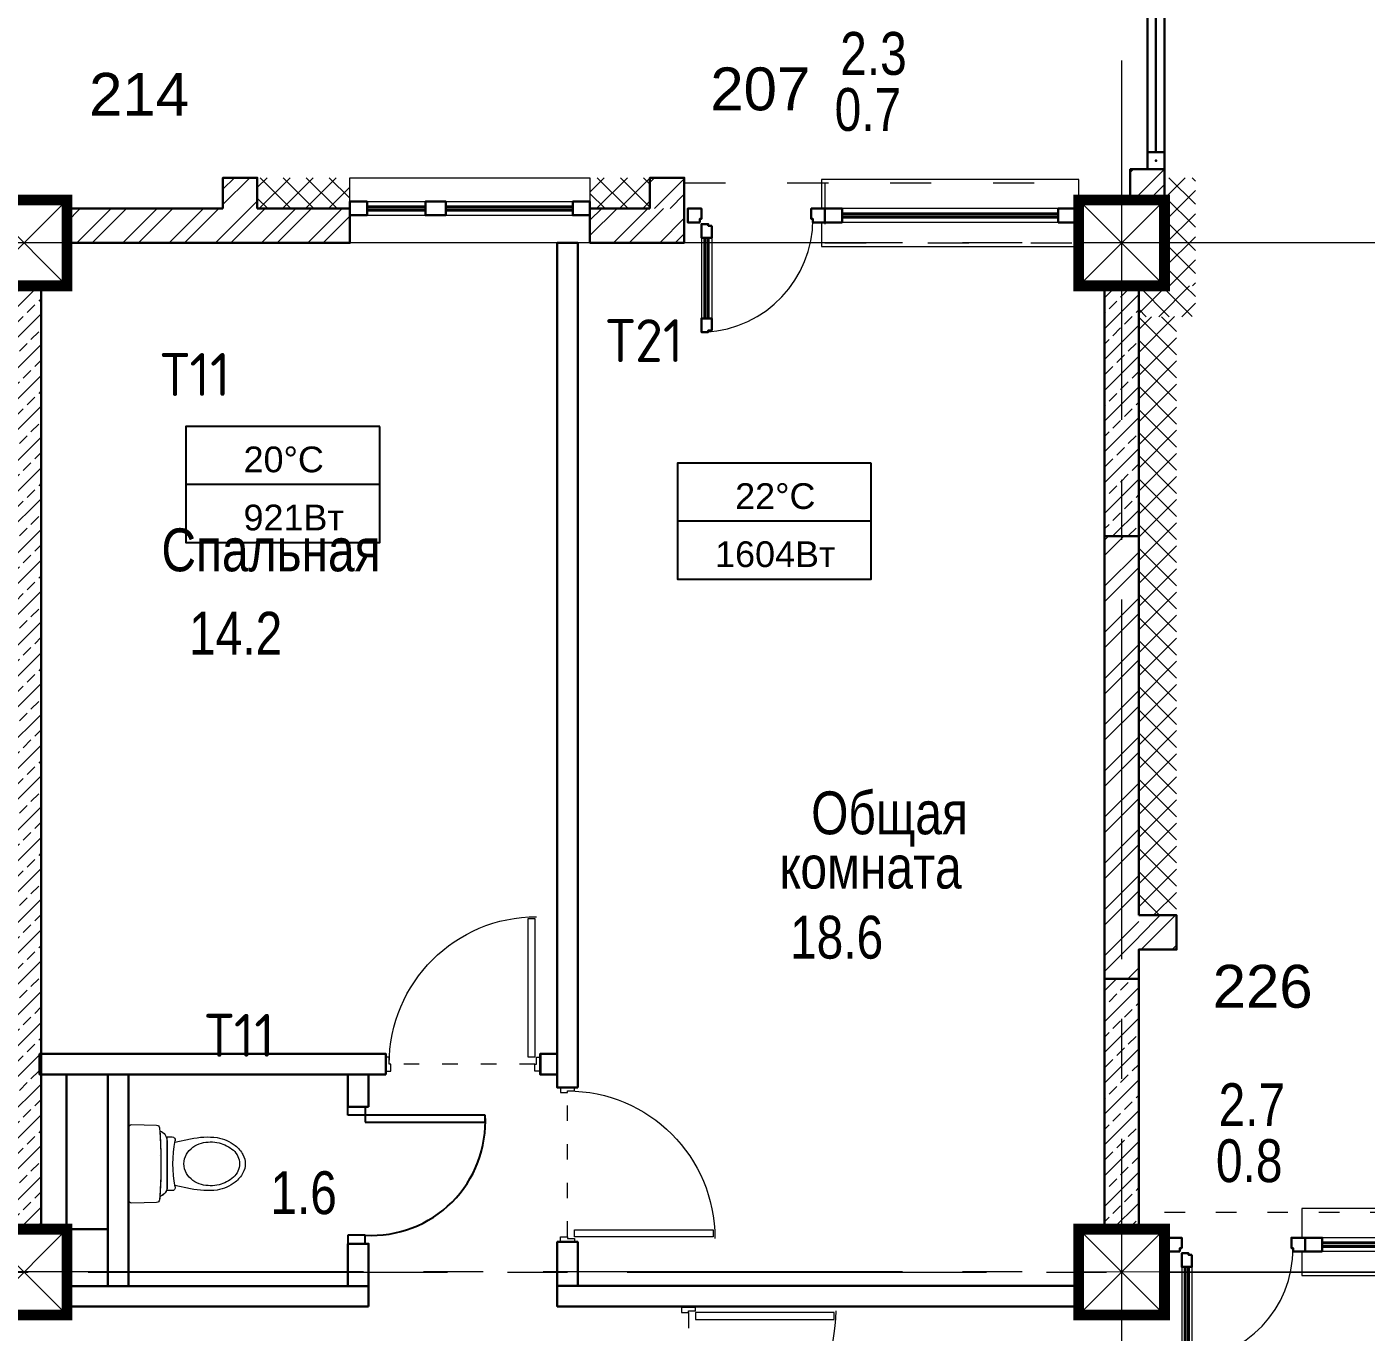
# Model space of a CAD drawing. Header units: millimetres. Extents: x -7566 to 51834, y -19356 to 38606.
# Drawn here: x 32018 to 39828, y 11647 to 19259 of the extents above; entities that cross this region are included whole.
import ezdxf

# ---------------------------------------------------------------- set-up
doc = ezdxf.new("R2010")
doc.units = ezdxf.units.MM
for name, pattern in [('ACAD_ISO03W100', [30, 12, -18]), ('CENTER2', [28.575, 19.05, -3.175, 3.175, -3.175]), ('STROT', [1.7, 0.5, -1.2])]:
    doc.linetypes.add(name, pattern=pattern)
for name, color, linetype, lineweight in [('++++обратка', 5, 'Continuous', 30), ('++ОВ Надписи', 7, 'Continuous', 20), ('SANTECHNIC', 144, 'Continuous', 9), ('STENA', 22, 'Continuous', 50), ('Вытяжка', 5, 'Continuous', 35), ('Колонна', 15, 'Continuous', 30), ('Колонны', 7, 'Continuous', 30), ('окна', 150, 'Continuous', 20), ('оси', 6, 'STROT', 9), ('стена', 7, 'Continuous', 53), ('СТЕНЫ', 250, 'Continuous', 35), ('текст', 224, 'Continuous', 25), ('штрих', 252, 'Continuous', 9)]:
    doc.layers.add(name, color=color, linetype=linetype, lineweight=lineweight)
for name, color, linetype in [('DOORS', 27, 'Continuous'), ('okna_dveri', 191, 'Continuous'), ('ОТОПЛЕНИЕ ТЕСТ', 7, 'Continuous')]:
    doc.layers.add(name, color=color, linetype=linetype)
doc.layers.get('++++обратка').off()
doc.styles.add('arial', font='arial.ttf')
doc.styles.add('GOST Common_I', font='', dxfattribs={"height": 200})
doc.styles.get("Standard").update_dxf_attribs({"font": 'arial.ttf'})
doc.styles.get('GOST Common_I').set_extended_font_data('GOST Common')
pattern_1 = [(225, (-1419257.2, 495005.17), (89.802561, -89.802561), []), (225, (-1419347.01, 495005.17), (89.802561, -89.802561), [63.5, -31.75])]
pattern_2 = [(45, (-2079302.39, 508865.32), (-134.703842, 134.703842), []), (45, (-2079212.59, 508865.32), (-134.703842, 134.703842), [])]

# ---------------------------------------------------------------- blocks, each defined once
blk = doc.blocks.new('OK-002')
at = {"layer": 'окна', "color": 252, "lineweight": 9}
for p, q in [((840, -140), (100, -140)), ((1300, -140), (960, -140)), ((840, -220), (100, -220)), ((1300, -220), (960, -220))]:
    blk.add_line(p, q, dxfattribs=at)
at = {"layer": 'окна', "lineweight": 40}
for p, q in [((840, -170), (100, -170)), ((840, -190), (100, -190)), ((1300, -170), (960, -170)), ((1300, -190), (960, -190))]:
    blk.add_line(p, q, dxfattribs=at)
at = {"layer": 'окна', "color": 252, "lineweight": 30}
for points in [[(0, -220), (100, -220), (100, -140), (0, -140)], [(840, -220), (960, -220), (960, -140), (840, -140)], [(1300, -220), (1400, -220), (1400, -140), (1300, -140)]]:
    blk.add_lwpolyline(points, close=True, dxfattribs=at)
at = {"layer": 'СТЕНЫ', "lineweight": 9, "ltscale": 20}
blk.add_lwpolyline([(0, -0.8), (0, -380), (1400, -380), (1400, -0.8)], close=True, dxfattribs=at)
blk = doc.blocks.new('к')
at = {"lineweight": 0}
for p, q in [((6373750, -182890), (6374150, -183290)), ((6373750, -183290), (6374150, -182890))]:
    blk.add_line(p, q, dxfattribs=at)
at = {"color": 1, "lineweight": 30, "ltscale": 20}
blk.add_lwpolyline([(6373750, -182890), (6374150, -182890), (6374150, -183290), (6373750, -183290)], close=True, dxfattribs=at)
at = {"layer": 'Колонна', "color": 7, "ltscale": 100, "const_width": 50}
blk.add_lwpolyline([(6373750, -182890), (6374150, -182890), (6374150, -183290), (6373750, -183290)], close=True, dxfattribs=at)
blk = doc.blocks.new('б6')
at = {"color": 7, "lineweight": 5, "ltscale": 2}
blk.add_lwpolyline([(745423.2, -82572.9), (744623.2, -82572.8), (744623.2, -82942.9)], dxfattribs=at)
at = {"layer": 'DOORS', "color": 5, "lineweight": 9, "ltscale": 2}
blk.add_arc((744711.2, -82802), 662, 273.15781, 359.93851, dxfattribs=at)
at = {"layer": 'окна', "color": 252, "lineweight": 9}
for p, q in [((745953.2, -82742.9), (745543.2, -82742.9)), ((745953.2, -82822.9), (745543.2, -82822.9)), ((744723.2, -82912.9), (744723.2, -83382.9)), ((744783.2, -82912.9), (744783.2, -83382.9))]:
    blk.add_line(p, q, dxfattribs=at)
at = {"layer": 'окна', "lineweight": 40}
for p, q in [((745953.2, -82772.9), (745543.2, -82772.9)), ((745953.2, -82792.9), (745543.2, -82792.9)), ((744743.2, -83382.9), (744743.2, -82912.9)), ((744763.2, -83382.9), (744763.2, -82912.9))]:
    blk.add_line(p, q, dxfattribs=at)
at = {"layer": 'окна', "color": 252, "lineweight": 30}
for points in [[(744713.2, -82822.9), (744643.2, -82822.9), (744643.2, -82742.9), (744723.2, -82742.9), (744723.2, -82802.9), (744713.2, -82802.9), (744713.2, -82822.9)], [(745373.2, -82822.9), (745443.2, -82822.9), (745443.2, -82742.9), (745363.2, -82742.9), (745363.2, -82802.9), (745373.2, -82802.9), (745373.2, -82822.9)], [(745543.2, -82822.9), (745443.2, -82822.9), (745443.2, -82742.9), (745543.2, -82742.9)], [(745953.2, -82822.9), (746053.2, -82822.9), (746053.2, -82742.9), (745953.2, -82742.9)], [(744783.2, -82842.9), (744783.2, -82912.9), (744723.2, -82912.9), (744723.2, -82832.9), (744763.2, -82832.9), (744763.2, -82842.9), (744783.2, -82842.9)], [(744783.2, -83452.9), (744783.2, -83382.9), (744723.2, -83382.9), (744723.2, -83462.9), (744763.2, -83462.9), (744763.2, -83452.9), (744783.2, -83452.9)]]:
    blk.add_lwpolyline(points, close=True, dxfattribs=at)
at = {"layer": 'СТЕНЫ', "linetype": 'ACAD_ISO03W100', "lineweight": 5, "ltscale": 10}
for p, q in [((744623.2, -82592.9), (746073.2, -82592.9)), ((745443.2, -82942.9), (746073.2, -82942.9))]:
    blk.add_line(p, q, dxfattribs=at)
at = {"layer": 'СТЕНЫ', "color": 251, "lineweight": 9, "ltscale": 20}
blk.add_lwpolyline([(745423.2, -82822.9), (745423.2, -82962.9), (746073.2, -82962.9), (746073.2, -82572.9), (745423.2, -82572.9), (745423.2, -82742.9)], dxfattribs=at)
blk = doc.blocks.new('Окв-0')
at = {"layer": 'DOORS', "color": 5, "lineweight": 9, "ltscale": 2}
blk.add_arc((1332064.4, -525220.4), 662, 273.15781, 359.93851, dxfattribs=at)
at = {"layer": 'окна', "color": 252, "lineweight": 9}
for p, q in [((1334156.3, -525161.2), (1332896.3, -525161.2)), ((1334156.3, -525241.2), (1332896.3, -525241.2)), ((1332076.3, -525331.2), (1332076.3, -525801.2)), ((1332136.3, -525331.2), (1332136.3, -525801.2))]:
    blk.add_line(p, q, dxfattribs=at)
at = {"layer": 'окна', "lineweight": 40}
for p, q in [((1334156.3, -525191.2), (1332896.3, -525191.2)), ((1334156.3, -525211.2), (1332896.3, -525211.2)), ((1332096.3, -525801.2), (1332096.3, -525331.2)), ((1332116.3, -525801.2), (1332116.3, -525331.2))]:
    blk.add_line(p, q, dxfattribs=at)
at = {"layer": 'окна', "color": 252, "lineweight": 30}
for points in [[(1332066.3, -525241.2), (1331996.3, -525241.2), (1331996.3, -525161.2), (1332076.3, -525161.2), (1332076.3, -525221.2), (1332066.3, -525221.2), (1332066.3, -525241.2)], [(1332726.3, -525241.2), (1332796.3, -525241.2), (1332796.3, -525161.2), (1332716.3, -525161.2), (1332716.3, -525221.2), (1332726.3, -525221.2), (1332726.3, -525241.2)], [(1332796.3, -525241.2), (1332896.3, -525241.2), (1332896.3, -525161.2), (1332796.3, -525161.2)], [(1334156.3, -525241.2), (1334256.3, -525241.2), (1334256.3, -525161.2), (1334156.3, -525161.2)], [(1332136.3, -525261.2), (1332136.3, -525331.2), (1332076.3, -525331.2), (1332076.3, -525251.2), (1332116.3, -525251.2), (1332116.3, -525261.2), (1332136.3, -525261.2)], [(1332136.3, -525871.2), (1332136.3, -525801.2), (1332076.3, -525801.2), (1332076.3, -525881.2), (1332116.3, -525881.2), (1332116.3, -525871.2), (1332136.3, -525871.2)]]:
    blk.add_lwpolyline(points, close=True, dxfattribs=at)
at = {"layer": 'СТЕНЫ', "linetype": 'ACAD_ISO03W100', "lineweight": 5, "ltscale": 20}
for p, q in [((1331976.3, -525011.2), (1334276.3, -525011.2)), ((1331976.3, -525011.2), (1331976.3, -525361.2)), ((1332796.3, -525011.2), (1332796.3, -525361.2)), ((1332796.3, -525361.2), (1334276.3, -525361.2))]:
    blk.add_line(p, q, dxfattribs=at)
at = {"layer": 'СТЕНЫ', "color": 251, "lineweight": 9, "ltscale": 20}
blk.add_lwpolyline([(1332776.3, -525241.2), (1332776.3, -525381.2), (1334276.3, -525381.2), (1334276.3, -524991.2), (1332776.3, -524991.2), (1332776.3, -525161.2)], dxfattribs=at)
blk = doc.blocks.new('рараврв')
at = {"color": 150, "lineweight": 30, "ltscale": 20}
blk.add_line((434908.8, 547621.5), (434908.8, 548441.8), dxfattribs=at)
for points in [[(434808.8, 547521.5), (434808.8, 548541.8)], [(434858.8, 547621.5), (434858.8, 548441.8)]]:
    blk.add_lwpolyline(points, dxfattribs=at)
at = {"color": 184, "lineweight": 30, "ltscale": 20}
for points in [[(434808.8, 548441.8), (434808.8, 548541.8), (434908.8, 548541.8), (434908.8, 548441.8), (434808.8, 548441.8)], [(434808.8, 547521.5), (434808.8, 547621.5), (434908.8, 547621.5), (434908.8, 547521.5), (434808.8, 547521.5)], [(434808.8, 547521.5), (434808.8, 547621.5), (434908.8, 547621.5), (434908.8, 547521.5), (434808.8, 547521.5)]]:
    blk.add_lwpolyline(points, dxfattribs=at)
at = {"color": 1, "lineweight": 30}
for p in [(434858.8, 548491.8), (434858.8, 547571.5)]:
    blk.add_point(p, dxfattribs=at)
blk = doc.blocks.new('бид')
at = {"layer": 'SANTECHNIC', "color": 163, "lineweight": 5, "true_color": 0x617bb3}
for p, q in [((21683.2, 22153.5), (21683.2, 22575.6)), ((21701.7, 22593.6), (21846.7, 22590.2)), ((21908.2, 22208.1), (21908.2, 22521)), ((21908.2, 22521), (21937.6, 22521)), ((21908.2, 22497.3), (21908.2, 22231.8)), ((21953.7, 22491.2), (22044.7, 22509.9)), ((21937.6, 22208.1), (21908.2, 22208.1)), ((22044.7, 22219.2), (21953.7, 22237.9)), ((21846.7, 22138.9), (21701.7, 22135.5))]:
    blk.add_line(p, q, dxfattribs=at)
at = {"layer": 'SANTECHNIC', "color": 163, "lineweight": 5, "true_color": 0x617bb3, "extrusion": (0, 0, -1)}
for centre, major_axis, ratio, start_param, end_param in [((21701.2, 22575.6), (12.7, 12.7), 1, 3.926973, 5.521574), ((21701.2, 22575.6), (12.7, 12.7), 1, 3.926973, 5.521574), ((21701.2, 22575.6), (12.7, 12.7), 1, 3.926973, 5.521574), ((21701.2, 22575.6), (12.7, 12.7), 1, 3.926973, 5.521574), ((21701.2, 22575.6), (12.7, 12.7), 1, 3.926973, 5.521574), ((21701.2, 22575.6), (12.7, 12.7), 1, 3.926973, 5.521574), ((21701.2, 22575.6), (12.7, 12.7), 1, 3.926973, 5.521574), ((21701.2, 22575.6), (12.7, 12.7), 1, 3.926973, 5.521574), ((21701.2, 22575.6), (12.7, 12.7), 1, 3.926973, 5.521574), ((21701.2, 22575.6), (12.7, 12.7), 1, 3.926973, 5.521574), ((21701.2, 22575.6), (12.7, 12.7), 1, 3.926973, 5.521574), ((21846.3, 22572.2), (12.7, 12.7), 1, 5.521549, 6.989943), ((21846.3, 22572.2), (12.7, 12.7), 1, 5.521549, 6.989943), ((21846.3, 22572.2), (12.7, 12.7), 1, 5.521549, 6.989943), ((21846.3, 22572.2), (12.7, 12.7), 1, 5.521549, 6.989943), ((21846.3, 22572.2), (12.7, 12.7), 1, 5.521549, 6.989943), ((21846.3, 22572.2), (12.7, 12.7), 1, 5.521549, 6.989943), ((21846.3, 22572.2), (12.7, 12.7), 1, 5.521549, 6.989943), ((21846.3, 22572.2), (12.7, 12.7), 1, 5.521549, 6.989943), ((21846.3, 22572.2), (12.7, 12.7), 1, 5.521549, 6.989943), ((21846.3, 22572.2), (12.7, 12.7), 1, 5.521549, 6.989943), ((21846.3, 22572.2), (12.7, 12.7), 1, 5.521549, 6.989943), ((19269, 22369.2), (1840.7, -1840.7), 1, -0.863983, -0.857583), ((19269, 22369.2), (1840.7, -1840.7), 1, -0.863983, -0.857583), ((19269, 22369.2), (1840.7, -1840.7), 1, -0.863983, -0.857583), ((19269, 22369.2), (1840.7, -1840.7), 1, -0.863983, -0.857583), ((19269, 22369.2), (1840.7, -1840.7), 1, -0.863983, -0.857583), ((19269, 22369.2), (1840.7, -1840.7), 1, -0.863983, -0.857583), ((19269, 22369.2), (1840.7, -1840.7), 1, -0.863983, -0.857583), ((19269, 22369.2), (1840.7, -1840.7), 1, -0.863983, -0.857583), ((19269, 22369.2), (1840.7, -1840.7), 1, -0.863983, -0.857583), ((19269, 22369.2), (1840.7, -1840.7), 1, -0.863983, -0.857583), ((19269, 22369.2), (1840.7, 1840.7), 1, 0.706814, 0.787191), ((21845.2, 22497.3), (44.5, 44.5), 1, 5.824608, 7.068567), ((21845.2, 22497.3), (44.5, 44.5), 1, 5.824608, 7.068567), ((21845.2, 22497.3), (44.5, 44.5), 1, 5.824608, 7.068567), ((21845.2, 22497.3), (44.5, 44.5), 1, 5.824608, 7.068567), ((21845.2, 22497.3), (44.5, 44.5), 1, 5.824608, 7.068567), ((21845.2, 22497.3), (44.5, 44.5), 1, 5.824608, 7.068567), ((21845.2, 22497.3), (44.5, 44.5), 1, 5.824608, 7.068567), ((21845.2, 22497.3), (44.5, 44.5), 1, 5.824608, 7.068567), ((21845.2, 22497.3), (44.5, 44.5), 1, 5.824608, 7.068567), ((21845.2, 22497.3), (44.5, 44.5), 1, 5.824608, 7.068567), ((21845.2, 22497.3), (44.5, 44.5), 1, 5.824605, 7.068567), ((19269, 22369.2), (1840.7, 1840.7), 1, 0.713213, 0.787191), ((19269, 22369.2), (1840.7, 1840.7), 1, 0.713213, 0.787191), ((19269, 22369.2), (1840.7, 1840.7), 1, 0.713213, 0.787191), ((19269, 22369.2), (1840.7, 1840.7), 1, 0.713213, 0.787191), ((19269, 22369.2), (1840.7, 1840.7), 1, 0.713213, 0.787191), ((19269, 22369.2), (1840.7, 1840.7), 1, 0.713213, 0.787191), ((19269, 22369.2), (1840.7, 1840.7), 1, 0.713213, 0.787191), ((19269, 22369.2), (1840.7, 1840.7), 1, 0.713213, 0.787191), ((19269, 22369.2), (1840.7, 1840.7), 1, 0.713213, 0.787191), ((19269, 22369.2), (1840.7, 1840.7), 1, 0.713213, 0.787191), ((21937.6, 22503), (12.7, 12.7), 1, 5.497805, 7.263294), ((21937.6, 22503), (12.7, 12.7), 1, 5.497805, 7.263294), ((21937.6, 22503), (12.7, 12.7), 1, 5.497805, 7.263294), ((21937.6, 22503), (12.7, 12.7), 1, 5.497805, 7.263294), ((21937.6, 22503), (12.7, 12.7), 1, 5.497805, 7.263294), ((21937.6, 22503), (12.7, 12.7), 1, 5.497805, 7.263294), ((21937.6, 22503), (12.7, 12.7), 1, 5.497805, 7.263294), ((21937.6, 22503), (12.7, 12.7), 1, 5.497805, 7.263294), ((21937.6, 22503), (12.7, 12.7), 1, 5.497805, 7.263294), ((21937.6, 22503), (12.7, 12.7), 1, 5.497805, 7.263294), ((21937.6, 22503), (12.7, 12.7), 1, 5.497805, 7.263294), ((22639.9, 22364.6), (493.4, 493.4), 1, 3.732293, 4.121682), ((22639.9, 22364.6), (493.4, 493.4), 1, 3.732293, 4.121682), ((22639.9, 22364.6), (493.4, 493.4), 1, 3.732293, 4.121682), ((22639.9, 22364.6), (493.4, 493.4), 1, 3.732293, 4.121682), ((22639.9, 22364.6), (493.4, 493.4), 1, 3.732293, 4.121682), ((22639.9, 22364.6), (493.4, 493.4), 1, 3.732293, 4.121682), ((22639.9, 22364.6), (493.4, 493.4), 1, 3.732293, 4.121682), ((22639.9, 22364.6), (493.4, 493.4), 1, 3.732293, 4.121682), ((22639.9, 22364.6), (493.4, 493.4), 1, 3.732293, 4.121682), ((22639.9, 22364.6), (493.4, 493.4), 1, 3.732293, 4.121682), ((22639.9, 22364.6), (493.4, 493.4), 1, 3.732293, 4.121682), ((22143.4, 22076.8), (314.1, -314.1), 1, 3.702908, 4.054452), ((22143.4, 22076.8), (314.1, -314.1), 1, 3.702908, 4.054452), ((22143.4, 22076.8), (314.1, -314.1), 1, 3.702908, 4.054452), ((22143.4, 22076.8), (314.1, -314.1), 1, 3.702908, 4.054452), ((22143.4, 22076.8), (314.1, -314.1), 1, 3.702908, 4.054452), ((22143.4, 22076.8), (314.1, -314.1), 1, 3.702908, 4.054452), ((22143.4, 22076.8), (314.1, -314.1), 1, 3.702908, 4.054452), ((22143.4, 22076.8), (314.1, -314.1), 1, 3.702908, 4.054452), ((22143.4, 22076.8), (314.1, -314.1), 1, 3.702908, 4.054452), ((22143.4, 22076.8), (314.1, -314.1), 1, 3.702908, 4.054452), ((22143.4, 22076.8), (314.1, -314.1), 1, 3.702908, 4.054452), ((22163.4, 22276.3), (152.8, 152.8), 1, 5.238454, 5.72234), ((22163.4, 22276.3), (152.8, 152.8), 1, 5.238454, 5.72234), ((22163.4, 22276.3), (152.8, 152.8), 1, 5.238454, 5.72234), ((22163.4, 22276.3), (152.8, 152.8), 1, 5.238454, 5.72234), ((22163.4, 22276.3), (152.8, 152.8), 1, 5.238454, 5.72234), ((22163.4, 22276.3), (152.8, 152.8), 1, 5.238454, 5.72234), ((22163.4, 22276.3), (152.8, 152.8), 1, 5.238454, 5.72234), ((22163.4, 22276.3), (152.8, 152.8), 1, 5.238454, 5.72234), ((22163.4, 22276.3), (152.8, 152.8), 1, 5.238454, 5.72234), ((22163.4, 22276.3), (152.8, 152.8), 1, 5.238454, 5.72234), ((22163.4, 22276.3), (152.8, 152.8), 1, 5.238454, 5.72234), ((22160.4, 22284.9), (166.8, 166.8), 1, 5.66572, 6.159469), ((22160.4, 22284.9), (166.8, 166.8), 1, 5.66572, 6.159469), ((22160.4, 22284.9), (166.8, 166.8), 1, 5.66572, 6.159469), ((22160.4, 22284.9), (166.8, 166.8), 1, 5.66572, 6.159469), ((22160.4, 22284.9), (166.8, 166.8), 1, 5.66572, 6.159469), ((22160.4, 22284.9), (166.8, 166.8), 1, 5.66572, 6.159469), ((22160.4, 22284.9), (166.8, 166.8), 1, 5.66572, 6.159469), ((22160.4, 22284.9), (166.8, 166.8), 1, 5.66572, 6.159469), ((22160.4, 22284.9), (166.8, 166.8), 1, 5.66572, 6.159469), ((22160.4, 22284.9), (166.8, 166.8), 1, 5.66572, 6.159469), ((22160.4, 22284.9), (166.8, 166.8), 1, 5.66572, 6.159469), ((22121.6, 22364.6), (81.5, -81.5), 1, 2.356198, 2.861304), ((22121.6, 22364.6), (81.5, -81.5), 1, 2.356198, 2.861304), ((22121.6, 22364.6), (81.5, -81.5), 1, 2.356198, 2.861304), ((22121.6, 22364.6), (81.5, -81.5), 1, 2.356198, 2.861304), ((22121.6, 22364.6), (81.5, -81.5), 1, 2.356198, 2.861304), ((22121.6, 22364.6), (81.5, -81.5), 1, 2.356198, 2.861304), ((22121.6, 22364.6), (81.5, -81.5), 1, 2.356198, 2.861304), ((22121.6, 22364.6), (81.5, -81.5), 1, 2.356198, 2.861304), ((22121.6, 22364.6), (81.5, -81.5), 1, 2.356198, 2.861304), ((22121.6, 22364.6), (81.5, -81.5), 1, 2.356198, 2.861304), ((22121.6, 22364.6), (81.5, -81.5), 1, 2.356198, 2.861304), ((22147.8, 22340.4), (106.2, -106.2), 1, 2.917964, 3.65895), ((22147.8, 22340.4), (106.2, -106.2), 1, 2.917964, 3.65895), ((22147.8, 22340.4), (106.2, -106.2), 1, 2.917964, 3.65895), ((22147.8, 22340.4), (106.2, -106.2), 1, 2.917964, 3.65895), ((22147.8, 22340.4), (106.2, -106.2), 1, 2.917964, 3.65895), ((22147.8, 22340.4), (106.2, -106.2), 1, 2.917964, 3.65895), ((22147.8, 22340.4), (106.2, -106.2), 1, 2.917964, 3.65895), ((22147.8, 22340.4), (106.2, -106.2), 1, 2.917964, 3.65895), ((22147.8, 22340.4), (106.2, -106.2), 1, 2.917964, 3.65895), ((22147.8, 22340.4), (106.2, -106.2), 1, 2.917964, 3.65895), ((22147.8, 22340.4), (106.2, -106.2), 1, 2.917964, 3.65895), ((22147.4, 22264.9), (163.5, 163.5), 1, 5.779049, 6.187594), ((22147.4, 22264.9), (163.5, 163.5), 1, 5.779049, 6.187594), ((22147.4, 22264.9), (163.5, 163.5), 1, 5.779049, 6.187594), ((22147.4, 22264.9), (163.5, 163.5), 1, 5.779049, 6.187594), ((22147.4, 22264.9), (163.5, 163.5), 1, 5.779049, 6.187594), ((22147.4, 22264.9), (163.5, 163.5), 1, 5.779049, 6.187594), ((22147.4, 22264.9), (163.5, 163.5), 1, 5.779049, 6.187594), ((22147.4, 22264.9), (163.5, 163.5), 1, 5.779049, 6.187594), ((22147.4, 22264.9), (163.5, 163.5), 1, 5.779049, 6.187594), ((22147.4, 22264.9), (163.5, 163.5), 1, 5.779049, 6.187594), ((22147.4, 22264.9), (163.5, 163.5), 1, 5.779049, 6.187594), ((22227.8, 22365.3), (72.5, 72.5), 1, 6.205612, 7.075907), ((22227.8, 22365.3), (72.5, 72.5), 1, 6.205612, 7.075907), ((22227.8, 22365.3), (72.5, 72.5), 1, 6.205612, 7.075907), ((22227.8, 22365.3), (72.5, 72.5), 1, 6.205612, 7.075907), ((22227.8, 22365.3), (72.5, 72.5), 1, 6.205612, 7.075907), ((22227.8, 22365.3), (72.5, 72.5), 1, 6.205612, 7.075907), ((22227.8, 22365.3), (72.5, 72.5), 1, 6.205612, 7.075907), ((22227.8, 22365.3), (72.5, 72.5), 1, 6.205612, 7.075907), ((22227.8, 22365.3), (72.5, 72.5), 1, 6.205612, 7.075907), ((22227.8, 22365.3), (72.5, 72.5), 1, 6.205612, 7.075907), ((22227.8, 22365.3), (72.5, 72.5), 1, 6.205612, 7.075907), ((22176, 22314.7), (143.4, -143.4), 1, 4.618354, 4.963396), ((22176, 22314.7), (143.4, -143.4), 1, 4.618354, 4.963396), ((22176, 22314.7), (143.4, -143.4), 1, 4.618354, 4.963396), ((22176, 22314.7), (143.4, -143.4), 1, 4.618354, 4.963396), ((22176, 22314.7), (143.4, -143.4), 1, 4.618354, 4.963396), ((22176, 22314.7), (143.4, -143.4), 1, 4.618354, 4.963396), ((22176, 22314.7), (143.4, -143.4), 1, 4.618354, 4.963396), ((22176, 22314.7), (143.4, -143.4), 1, 4.618354, 4.963396), ((22176, 22314.7), (143.4, -143.4), 1, 4.618354, 4.963396), ((22176, 22314.7), (143.4, -143.4), 1, 4.618354, 4.963396), ((22176, 22314.7), (143.4, -143.4), 1, 4.618354, 4.963396), ((22256.3, 22366.7), (75.9, -75.9), 1, -1.283954, -0.765249), ((22256.3, 22366.7), (75.9, -75.9), 1, -1.283954, -0.765249), ((22256.3, 22366.7), (75.9, -75.9), 1, -1.283954, -0.765249), ((22256.3, 22366.7), (75.9, -75.9), 1, -1.283954, -0.765249), ((22256.3, 22366.7), (75.9, -75.9), 1, -1.283954, -0.765249), ((22256.3, 22366.7), (75.9, -75.9), 1, -1.283954, -0.765249), ((22256.3, 22366.7), (75.9, -75.9), 1, -1.283954, -0.765249), ((22256.3, 22366.7), (75.9, -75.9), 1, -1.283954, -0.765249), ((22256.3, 22366.7), (75.9, -75.9), 1, -1.283954, -0.765249), ((22256.3, 22366.7), (75.9, -75.9), 1, -1.283954, -0.765249), ((22256.3, 22366.7), (75.9, -75.9), 1, -1.283954, -0.765249), ((19269, 22359.9), (1840.7, -1840.7), 1, -0.787192, -0.706815), ((21845.2, 22351.5), (44.5, 44.5), 1, -0.45858, -0.458577), ((21845.2, 22351.5), (44.5, 44.5), 1, -0.45858, -0.458577), ((21845.2, 22351.5), (44.5, 44.5), 1, -0.45858, -0.458577), ((21845.2, 22351.5), (44.5, 44.5), 1, -0.45858, -0.458577), ((21845.2, 22351.5), (44.5, 44.5), 1, -0.45858, -0.458577), ((21845.2, 22351.5), (44.5, 44.5), 1, -0.45858, -0.458577), ((21845.2, 22351.5), (44.5, 44.5), 1, -0.45858, -0.458577), ((21845.2, 22351.5), (44.5, 44.5), 1, -0.45858, -0.458577), ((21845.2, 22351.5), (44.5, 44.5), 1, -0.45858, -0.458577), ((21845.2, 22351.5), (44.5, 44.5), 1, -0.45858, -0.458577), ((19269, 22359.9), (1840.7, -1840.7), 1, -0.787192, -0.714012), ((19269, 22359.9), (1840.7, -1840.7), 1, -0.787192, -0.714012), ((19269, 22359.9), (1840.7, -1840.7), 1, -0.787192, -0.714012), ((19269, 22359.9), (1840.7, -1840.7), 1, -0.787192, -0.714012), ((19269, 22359.9), (1840.7, -1840.7), 1, -0.787192, -0.714012), ((19269, 22359.9), (1840.7, -1840.7), 1, -0.787192, -0.714012), ((19269, 22359.9), (1840.7, -1840.7), 1, -0.787192, -0.714012), ((19269, 22359.9), (1840.7, -1840.7), 1, -0.787192, -0.714012), ((19269, 22359.9), (1840.7, -1840.7), 1, -0.787192, -0.714012), ((19269, 22359.9), (1840.7, -1840.7), 1, -0.787192, -0.714012), ((22121.6, 22364.6), (81.5, -81.5), 1, 1.851087, 2.356193), ((22121.6, 22364.6), (81.5, -81.5), 1, 1.851087, 2.356193), ((22121.6, 22364.6), (81.5, -81.5), 1, 1.851087, 2.356193), ((22121.6, 22364.6), (81.5, -81.5), 1, 1.851087, 2.356193), ((22121.6, 22364.6), (81.5, -81.5), 1, 1.851087, 2.356193), ((22121.6, 22364.6), (81.5, -81.5), 1, 1.851087, 2.356193), ((22121.6, 22364.6), (81.5, -81.5), 1, 1.851087, 2.356193), ((22121.6, 22364.6), (81.5, -81.5), 1, 1.851087, 2.356193), ((22121.6, 22364.6), (81.5, -81.5), 1, 1.851087, 2.356193), ((22121.6, 22364.6), (81.5, -81.5), 1, 1.851087, 2.356193), ((22121.6, 22364.6), (81.5, -81.5), 1, 1.851087, 2.356193), ((22227.8, 22363.8), (72.5, 72.5), 1, 0.778081, 1.648375), ((22227.8, 22363.8), (72.5, 72.5), 1, 0.778081, 1.648375), ((22227.8, 22363.8), (72.5, 72.5), 1, 0.778081, 1.648375), ((22227.8, 22363.8), (72.5, 72.5), 1, 0.778081, 1.648375), ((22227.8, 22363.8), (72.5, 72.5), 1, 0.778081, 1.648375), ((22227.8, 22363.8), (72.5, 72.5), 1, 0.778081, 1.648375), ((22227.8, 22363.8), (72.5, 72.5), 1, 0.778081, 1.648375), ((22227.8, 22363.8), (72.5, 72.5), 1, 0.778081, 1.648375), ((22227.8, 22363.8), (72.5, 72.5), 1, 0.778081, 1.648375), ((22227.8, 22363.8), (72.5, 72.5), 1, 0.778081, 1.648375), ((22227.8, 22363.8), (72.5, 72.5), 1, 0.778081, 1.648375), ((22256.3, 22362.4), (75.9, -75.9), 1, -0.805548, -0.286843), ((22256.3, 22362.4), (75.9, -75.9), 1, -0.805548, -0.286843), ((22256.3, 22362.4), (75.9, -75.9), 1, -0.805548, -0.286843), ((22256.3, 22362.4), (75.9, -75.9), 1, -0.805548, -0.286843), ((22256.3, 22362.4), (75.9, -75.9), 1, -0.805548, -0.286843), ((22256.3, 22362.4), (75.9, -75.9), 1, -0.805548, -0.286843), ((22256.3, 22362.4), (75.9, -75.9), 1, -0.805548, -0.286843), ((22256.3, 22362.4), (75.9, -75.9), 1, -0.805548, -0.286843), ((22256.3, 22362.4), (75.9, -75.9), 1, -0.805548, -0.286843), ((22256.3, 22362.4), (75.9, -75.9), 1, -0.805548, -0.286843), ((22256.3, 22362.4), (75.9, -75.9), 1, -0.805548, -0.286843), ((22147.8, 22388.7), (106.2, -106.2), 1, 1.053441, 1.794427), ((22147.8, 22388.7), (106.2, -106.2), 1, 1.053441, 1.794427), ((22147.8, 22388.7), (106.2, -106.2), 1, 1.053441, 1.794427), ((22147.8, 22388.7), (106.2, -106.2), 1, 1.053441, 1.794427), ((22147.8, 22388.7), (106.2, -106.2), 1, 1.053441, 1.794427), ((22147.8, 22388.7), (106.2, -106.2), 1, 1.053441, 1.794427), ((22147.8, 22388.7), (106.2, -106.2), 1, 1.053441, 1.794427), ((22147.8, 22388.7), (106.2, -106.2), 1, 1.053441, 1.794427), ((22147.8, 22388.7), (106.2, -106.2), 1, 1.053441, 1.794427), ((22147.8, 22388.7), (106.2, -106.2), 1, 1.053441, 1.794427), ((22147.8, 22388.7), (106.2, -106.2), 1, 1.053441, 1.794427), ((22147.4, 22464.2), (163.5, 163.5), 1, 1.666383, 2.074928), ((22147.4, 22464.2), (163.5, 163.5), 1, 1.666383, 2.074928), ((22147.4, 22464.2), (163.5, 163.5), 1, 1.666383, 2.074928), ((22147.4, 22464.2), (163.5, 163.5), 1, 1.666383, 2.074928), ((22147.4, 22464.2), (163.5, 163.5), 1, 1.666383, 2.074928), ((22147.4, 22464.2), (163.5, 163.5), 1, 1.666383, 2.074928), ((22147.4, 22464.2), (163.5, 163.5), 1, 1.666383, 2.074928), ((22147.4, 22464.2), (163.5, 163.5), 1, 1.666383, 2.074928), ((22147.4, 22464.2), (163.5, 163.5), 1, 1.666383, 2.074928), ((22147.4, 22464.2), (163.5, 163.5), 1, 1.666383, 2.074928), ((22147.4, 22464.2), (163.5, 163.5), 1, 1.666383, 2.074928), ((22176, 22414.4), (143.4, 143.4), 1, 1.319789, 1.66483), ((22176, 22414.4), (143.4, 143.4), 1, 1.319789, 1.66483), ((22176, 22414.4), (143.4, 143.4), 1, 1.319789, 1.66483), ((22176, 22414.4), (143.4, 143.4), 1, 1.319789, 1.66483), ((22176, 22414.4), (143.4, 143.4), 1, 1.319789, 1.66483), ((22176, 22414.4), (143.4, 143.4), 1, 1.319789, 1.66483), ((22176, 22414.4), (143.4, 143.4), 1, 1.319789, 1.66483), ((22176, 22414.4), (143.4, 143.4), 1, 1.319789, 1.66483), ((22176, 22414.4), (143.4, 143.4), 1, 1.319789, 1.66483), ((22176, 22414.4), (143.4, 143.4), 1, 1.319789, 1.66483), ((22176, 22414.4), (143.4, 143.4), 1, 1.319789, 1.66483), ((21845.2, 22231.8), (60.6, -18.2), 0.94795, -0.306526, 0.964502), ((21845.2, 22231.8), (60.6, -18.2), 0.94795, -0.24712, 0.964502), ((21845.2, 22231.8), (60.6, -18.2), 0.94795, -0.24712, 0.964502), ((21845.2, 22231.8), (60.6, -18.2), 0.94795, -0.24712, 0.964502), ((21845.2, 22231.8), (60.6, -18.2), 0.94795, -0.24712, 0.964502), ((21845.2, 22231.8), (60.6, -18.2), 0.94795, -0.24712, 0.964502), ((21845.2, 22231.8), (60.6, -18.2), 0.94795, -0.24712, 0.964502), ((21845.2, 22231.8), (60.6, -18.2), 0.94795, -0.24712, 0.964502), ((21845.2, 22231.8), (60.6, -18.2), 0.94795, -0.24712, 0.964502), ((21845.2, 22231.8), (60.6, -18.2), 0.94795, -0.24712, 0.964502), ((21845.2, 22231.8), (60.6, -18.2), 0.94795, -0.24712, 0.964502), ((21845.2, 22231.8), (60.6, -18.2), 0.94795, -0.306526, -0.24712), ((21845.2, 22231.8), (60.6, -18.2), 0.94795, -0.306526, -0.24712), ((21845.2, 22231.8), (60.6, -18.2), 0.94795, -0.306526, -0.24712), ((21845.2, 22231.8), (60.6, -18.2), 0.94795, -0.306526, -0.24712), ((21845.2, 22231.8), (60.6, -18.2), 0.94795, -0.306526, -0.24712), ((21845.2, 22231.8), (60.6, -18.2), 0.94795, -0.306526, -0.24712), ((21845.2, 22231.8), (60.6, -18.2), 0.94795, -0.306526, -0.24712), ((21845.2, 22231.8), (60.6, -18.2), 0.94795, -0.306526, -0.24712), ((21845.2, 22231.8), (60.6, -18.2), 0.94795, -0.306526, -0.24712), ((21845.2, 22231.8), (60.6, -18.2), 0.94795, -0.306526, -0.24712), ((21937.6, 22226.1), (12.7, 12.7), 1, 0.59071, 2.356199), ((21937.6, 22226.1), (12.7, 12.7), 1, 0.59071, 2.356199), ((21937.6, 22226.1), (12.7, 12.7), 1, 0.59071, 2.356199), ((21937.6, 22226.1), (12.7, 12.7), 1, 0.59071, 2.356199), ((21937.6, 22226.1), (12.7, 12.7), 1, 0.59071, 2.356199), ((21937.6, 22226.1), (12.7, 12.7), 1, 0.59071, 2.356199), ((21937.6, 22226.1), (12.7, 12.7), 1, 0.59071, 2.356199), ((21937.6, 22226.1), (12.7, 12.7), 1, 0.59071, 2.356199), ((21937.6, 22226.1), (12.7, 12.7), 1, 0.59071, 2.356199), ((21937.6, 22226.1), (12.7, 12.7), 1, 0.59071, 2.356199), ((21937.6, 22226.1), (12.7, 12.7), 1, 0.59071, 2.356199), ((22143.4, 22652.3), (314.1, -314.1), 1, 0.657938, 1.009482), ((22143.4, 22652.3), (314.1, -314.1), 1, 0.657938, 1.009482), ((22143.4, 22652.3), (314.1, -314.1), 1, 0.657938, 1.009482), ((22143.4, 22652.3), (314.1, -314.1), 1, 0.657938, 1.009482), ((22143.4, 22652.3), (314.1, -314.1), 1, 0.657938, 1.009482), ((22143.4, 22652.3), (314.1, -314.1), 1, 0.657938, 1.009482), ((22143.4, 22652.3), (314.1, -314.1), 1, 0.657938, 1.009482), ((22143.4, 22652.3), (314.1, -314.1), 1, 0.657938, 1.009482), ((22143.4, 22652.3), (314.1, -314.1), 1, 0.657938, 1.009482), ((22143.4, 22652.3), (314.1, -314.1), 1, 0.657938, 1.009482), ((22143.4, 22652.3), (314.1, -314.1), 1, 0.657938, 1.009482), ((22163.4, 22452.8), (152.8, -152.8), 1, 0.560845, 1.04473), ((22163.4, 22452.8), (152.8, -152.8), 1, 0.560845, 1.04473), ((22163.4, 22452.8), (152.8, -152.8), 1, 0.560845, 1.04473), ((22163.4, 22452.8), (152.8, -152.8), 1, 0.560845, 1.04473), ((22163.4, 22452.8), (152.8, -152.8), 1, 0.560845, 1.04473), ((22163.4, 22452.8), (152.8, -152.8), 1, 0.560845, 1.04473), ((22163.4, 22452.8), (152.8, -152.8), 1, 0.560845, 1.04473), ((22163.4, 22452.8), (152.8, -152.8), 1, 0.560845, 1.04473), ((22163.4, 22452.8), (152.8, -152.8), 1, 0.560845, 1.04473), ((22163.4, 22452.8), (152.8, -152.8), 1, 0.560845, 1.04473), ((22163.4, 22452.8), (152.8, -152.8), 1, 0.560845, 1.04473), ((22160.4, 22444.2), (166.8, -166.8), 1, 0.123713, 0.617462), ((22160.4, 22444.2), (166.8, -166.8), 1, 0.123713, 0.617462), ((22160.4, 22444.2), (166.8, -166.8), 1, 0.123713, 0.617462), ((22160.4, 22444.2), (166.8, -166.8), 1, 0.123713, 0.617462), ((22160.4, 22444.2), (166.8, -166.8), 1, 0.123713, 0.617462), ((22160.4, 22444.2), (166.8, -166.8), 1, 0.123713, 0.617462), ((22160.4, 22444.2), (166.8, -166.8), 1, 0.123713, 0.617462), ((22160.4, 22444.2), (166.8, -166.8), 1, 0.123713, 0.617462), ((22160.4, 22444.2), (166.8, -166.8), 1, 0.123713, 0.617462), ((22160.4, 22444.2), (166.8, -166.8), 1, 0.123713, 0.617462), ((22160.4, 22444.2), (166.8, -166.8), 1, 0.123713, 0.617462), ((21701.2, 22153.5), (12.7, -12.7), 1, 0.761582, 2.356182), ((21701.2, 22153.5), (12.7, -12.7), 1, 0.761582, 2.356182), ((21701.2, 22153.5), (12.7, -12.7), 1, 0.761582, 2.356182), ((21701.2, 22153.5), (12.7, -12.7), 1, 0.761582, 2.356182), ((21701.2, 22153.5), (12.7, -12.7), 1, 0.761582, 2.356182), ((21701.2, 22153.5), (12.7, -12.7), 1, 0.761582, 2.356182), ((21701.2, 22153.5), (12.7, -12.7), 1, 0.761582, 2.356182), ((21701.2, 22153.5), (12.7, -12.7), 1, 0.761582, 2.356182), ((21701.2, 22153.5), (12.7, -12.7), 1, 0.761582, 2.356182), ((21701.2, 22153.5), (12.7, -12.7), 1, 0.761582, 2.356182), ((21701.2, 22153.5), (12.7, -12.7), 1, 0.761582, 2.356182), ((21846.3, 22156.9), (12.7, 12.7), 1, 0.864048, 2.332443), ((21846.3, 22156.9), (12.7, 12.7), 1, 0.864048, 2.332443), ((21846.3, 22156.9), (12.7, 12.7), 1, 0.864048, 2.332443), ((21846.3, 22156.9), (12.7, 12.7), 1, 0.864048, 2.332443), ((21846.3, 22156.9), (12.7, 12.7), 1, 0.864048, 2.332443), ((21846.3, 22156.9), (12.7, 12.7), 1, 0.864048, 2.332443), ((21846.3, 22156.9), (12.7, 12.7), 1, 0.864048, 2.332443), ((21846.3, 22156.9), (12.7, 12.7), 1, 0.864048, 2.332443), ((21846.3, 22156.9), (12.7, 12.7), 1, 0.864048, 2.332443), ((21846.3, 22156.9), (12.7, 12.7), 1, 0.864048, 2.332443), ((21846.3, 22156.9), (12.7, 12.7), 1, 0.864048, 2.332443), ((19269, 22359.9), (1840.7, -1840.7), 1, -0.714012, -0.706815), ((19269, 22359.9), (1840.7, -1840.7), 1, -0.714012, -0.706815), ((19269, 22359.9), (1840.7, -1840.7), 1, -0.714012, -0.706815), ((19269, 22359.9), (1840.7, -1840.7), 1, -0.714012, -0.706815), ((19269, 22359.9), (1840.7, -1840.7), 1, -0.714012, -0.706815), ((19269, 22359.9), (1840.7, -1840.7), 1, -0.714012, -0.706815), ((19269, 22359.9), (1840.7, -1840.7), 1, -0.714012, -0.706815), ((19269, 22359.9), (1840.7, -1840.7), 1, -0.714012, -0.706815), ((19269, 22359.9), (1840.7, -1840.7), 1, -0.714012, -0.706815), ((19269, 22359.9), (1840.7, -1840.7), 1, -0.714012, -0.706815), ((21845.4, 22231.3), (44.2, 44.2), 1, 1.951344, 2.029958), ((21845.4, 22231.3), (44.2, 44.2), 1, 1.951344, 2.029958), ((21845.4, 22231.3), (44.2, 44.2), 1, 1.951344, 2.029958), ((21845.4, 22231.3), (44.2, 44.2), 1, 1.951344, 2.029958), ((21845.4, 22231.3), (44.2, 44.2), 1, 1.951344, 2.029958), ((21845.4, 22231.3), (44.2, 44.2), 1, 1.951344, 2.029958), ((21845.4, 22231.3), (44.2, 44.2), 1, 1.951344, 2.029958), ((21845.4, 22231.3), (44.2, 44.2), 1, 1.951344, 2.029958), ((21845.4, 22231.3), (44.2, 44.2), 1, 1.951344, 2.029958), ((21845.4, 22231.3), (44.2, 44.2), 1, 1.951344, 2.029958), ((21845.4, 22231.3), (44.2, 44.2), 1, 1.951344, 2.029958)]:
    blk.add_ellipse(centre, major_axis=major_axis, ratio=ratio, start_param=start_param, end_param=end_param, dxfattribs=at)
blk = doc.blocks.new('D_800')
at = {"color": 251, "true_color": 0x4f5a69}
for p, q in [((90, 800), (50, 800)), ((50, 800), (50, 100)), ((90, 100), (90, 800)), ((0, 0), (0, 100)), ((0, 100), (50, 100)), ((50, 100), (90, 100)), ((50, 100), (50, 0)), ((800, 100), (750, 100)), ((750, 100), (750, 0)), ((800, 0), (800, 100)), ((50, 0), (0, 0)), ((750, 0), (800, 0))]:
    blk.add_line(p, q, dxfattribs=at)
blk.add_arc((87.6, 137.6), 663.4, 356.74877, 93.25123, dxfattribs=at)
blk = doc.blocks.new('Dv900')
at = {"color": 5, "linetype": 'ACAD_ISO03W100', "lineweight": 5, "ltscale": 7.5}
blk.add_line((30, 0), (870, 0), dxfattribs=at)
at = {"layer": 'DOORS', "lineweight": 20, "ltscale": 2}
for points in [[(30, 40), (70, 40), (70, 850), (30, 850)], [(20, 40), (0, 40), (0, -40), (30, -40), (30, 0), (20, 0), (20, 40)], [(880, 40), (900, 40), (900, -40), (870, -40), (870, 0), (880, 0), (880, 40)]]:
    blk.add_lwpolyline(points, close=True, dxfattribs=at)
at = {"layer": 'DOORS', "color": 5, "lineweight": 9, "ltscale": 2}
blk.add_arc((20, 0), 860, 0, 90, dxfattribs=at)
blk = doc.blocks.new('89898989')
at = {"layer": 'STENA', "lineweight": 9, "true_color": 0x939598}
h = blk.add_hatch(dxfattribs=at)
h.set_pattern_fill('ANSI33', color=252, scale=20, angle=180)
h.set_pattern_definition(pattern_1)
edge = h.paths.add_edge_path()
edge.add_line((-701228.4, 581781), (-701028.4, 581781))
edge.add_line((-701028.4, 581781), (-701027.7, 587281.4))
edge.add_line((-701027.7, 587281.4), (-701227.7, 587281.4))
edge.add_line((-701227.7, 587281.4), (-701228.4, 581734.4))
h = blk.add_hatch(dxfattribs=at)
h.set_pattern_fill('ANSI33', color=252, scale=20, angle=180)
h.set_pattern_definition(pattern_1)
h.paths.add_polyline_path([(-694828.4, 585821.4), (-694628.4, 585821.4), (-694628.4, 587281.4), (-694828.4, 587281.4)])
h = blk.add_hatch(dxfattribs=at)
h.set_pattern_fill('ANSI33', color=252, scale=20, angle=180)
h.set_pattern_definition([(225, (-1419257.2, 490964.73), (89.802561, -89.802561), []), (225, (-1419347.01, 490964.73), (89.802561, -89.802561), [63.5, -31.75])])
h.paths.add_polyline_path([(-694828.4, 581781), (-694628.4, 581781), (-694628.4, 583241), (-694828.4, 583241)])
at = {"layer": 'стена', "lineweight": 9, "true_color": 0x939598}
h = blk.add_hatch(dxfattribs=at)
h.set_pattern_fill('ANSI32', color=252, scale=20, angle=180)
h.set_pattern_definition([(225, (-1129487.18, 40443.63), (134.70384, -134.70384), []), (225, (-1129576.99, 40443.63), (134.70384, -134.70384), [])])
h.paths.add_polyline_path([(-694478.4, 587785.2), (-694678.4, 587785.2), (-694678.4, 587961.4), (-694478.4, 587961.4)])
h = blk.add_hatch(dxfattribs=at)
h.set_pattern_fill('ANSI32', color=252, scale=20)
h.set_pattern_definition(pattern_2)
h.paths.add_polyline_path([(-699768.2, 587911.6), (-699968.2, 587911.6), (-699968.3, 587731.8), (-699768.3, 587731.8)])
h = blk.add_hatch(dxfattribs=at)
h.set_pattern_fill('ANSI32', color=252, scale=20, angle=180)
h.set_pattern_definition([(225, (-2079277.35, 508865.32), (134.703842, -134.703842), []), (225, (-2079367.16, 508865.32), (134.703842, -134.703842), [])])
edge = h.paths.add_edge_path()
edge.add_line((-697478.4, 587732.5), (-697278.4, 587732.5))
edge.add_line((-697278.4, 587732.5), (-697278.3, 587911.6))
edge.add_line((-697278.3, 587911.6), (-697478.3, 587911.6))
edge.add_line((-697478.3, 587911.6), (-697478.4, 587745.6))
h = blk.add_hatch(dxfattribs=at)
h.set_pattern_fill('ANSI32', color=252, scale=20)
h.set_pattern_definition(pattern_2)
edge = h.paths.add_edge_path()
edge.add_line((-700878.4, 587731.4), (-700878.4, 587531.4))
edge.add_line((-700878.4, 587531.4), (-699260.7, 587531.8))
edge.add_line((-699228.4, 587531.8), (-699228.4, 587731.8))
edge.add_line((-699228.4, 587731.8), (-700928.4, 587731.4))
h = blk.add_hatch(dxfattribs=at)
h.set_pattern_fill('ANSI32', color=252, scale=20, angle=180)
h.set_pattern_definition([(225, (-13582.05, 452744.47), (134.70384, -134.70384), []), (225, (-13671.85, 452744.47), (134.70384, -134.70384), [])])
edge = h.paths.add_edge_path()
edge.add_line((-697828.4, 587732.5), (-697828.4, 587532.5))
edge.add_line((-697828.4, 587532.5), (-697278.4, 587532.5))
edge.add_line((-697278.4, 587532.5), (-697278.4, 587732.5))
edge.add_line((-697278.4, 587732.5), (-697853.4, 587732.5))
h = blk.add_hatch(dxfattribs=at)
h.set_pattern_fill('ANSI32', color=252, scale=20)
h.set_pattern_definition([(45, (-2788306.87, 1170964.3), (-134.703842, 134.703842), []), (45, (-2788217.07, 1170964.3), (-134.703842, 134.703842), [])])
h.paths.add_polyline_path([(-694828.4, 583241), (-694628.4, 583241), (-694628.4, 585821.4), (-694828.4, 585821.4)])
h = blk.add_hatch(dxfattribs=at)
h.set_pattern_fill('ANSI32', color=252, scale=20)
h.set_pattern_definition(pattern_2)
h.paths.add_polyline_path([(-694628.4, 583411.4), (-694628.4, 583611.4), (-694408.4, 583611.4), (-694408.4, 583411.4)])
at = {"layer": 'штрих', "lineweight": 5, "ltscale": 20, "true_color": 0x939598}
h = blk.add_hatch(dxfattribs=at)
h.set_pattern_fill('ANSI37', color=252, scale=30)
h.set_pattern_definition([(45, (-1442350.12, 660289.66), (-67.351921, 67.351921), []), (135, (-1442350.12, 660289.66), (-67.351921, -67.351921), [])])
h.paths.add_polyline_path([(-699228.5, 587731.9), (-699768.3, 587731.8), (-699768.3, 587911.8), (-699228.5, 587911.9)])
h = blk.add_hatch(dxfattribs=at)
h.set_pattern_fill('ANSI37', color=252, scale=30)
h.set_pattern_definition([(45, (-1444289.97, 660289.62), (-67.351921, 67.351921), []), (135, (-1444289.97, 660289.62), (-67.351921, -67.351921), [])])
h.paths.add_polyline_path([(-697478.4, 587731.8), (-697828.4, 587731.8), (-697828.4, 587911.8), (-697478.4, 587911.8)])
h = blk.add_hatch(dxfattribs=at)
h.set_pattern_fill('ANSI37', color=252, scale=30, angle=90)
h.set_pattern_definition([(135, (-805936.16, -126542.74), (-67.351921, -67.351921), []), (225, (-805936.16, -126542.74), (67.351921, -67.351921), [])])
edge = h.paths.add_edge_path()
edge.add_line((-694478.4, 587911.4), (-694298.4, 587911.4))
edge.add_line((-694298.4, 587911.4), (-694298.3, 587343.9))
edge.add_line((-694298.3, 587281.4), (-694478.3, 587281.4))
edge.add_line((-694478.3, 587281.4), (-694478.4, 587718.9))
h = blk.add_hatch(dxfattribs=at)
h.set_pattern_fill('ANSI37', color=252, scale=30, angle=180)
h.set_pattern_definition([(225, (-19341.71, 514723.63), (67.351921, -67.351921), []), (315, (-19341.71, 514723.63), (67.351921, 67.351921), [])])
h.paths.add_polyline_path([(-694298.3, 587281.4), (-694298.3, 587101.5), (-694628.4, 587101.4), (-694628.4, 587281.4)])
h = blk.add_hatch(dxfattribs=at)
h.set_pattern_fill('ANSI37', color=252, scale=30, angle=90)
h.set_pattern_definition([(135, (-805786.16, -126872.13), (-67.351921, -67.351921), []), (225, (-805786.16, -126872.13), (67.351921, -67.351921), [])])
edge = h.paths.add_edge_path()
edge.add_line((-694408.4, 583611.4), (-694628.3, 583611.4))
edge.add_line((-694628.3, 583611.4), (-694628.4, 587101.4))
edge.add_line((-694628.3, 587101.4), (-694528.3, 587101.4))
edge.add_line((-694528.3, 587101.4), (-694528.3, 587101.2))
edge.add_line((-694528.3, 587101.2), (-694408.3, 587101.7))
edge.add_line((-694408.3, 587101.7), (-694408.4, 583611.4))
at = {"layer": 'STENA', "color": 252, "lineweight": 30, "true_color": 0x939598}
for points in [[(-701227.7, 587281.4), (-701228.4, 581781), (-701028.4, 581781), (-701027.7, 587281.4)], [(-694828.4, 587281.4), (-694828.4, 585821.4), (-694628.4, 585821.4), (-694628.4, 587281.4)], [(-694828.4, 583241), (-694828.4, 581781), (-694628.4, 581781), (-694628.4, 583241)]]:
    blk.add_lwpolyline(points, close=True, dxfattribs=at)
at = {"layer": 'Вытяжка', "color": 252, "lineweight": 30, "ltscale": 20, "true_color": 0x939598}
blk.add_lwpolyline([(-700880, 581781), (-700639, 581781), (-700639, 582683), (-700880, 582683)], close=True, dxfattribs=at)
at = {"layer": 'оси', "color": 252, "linetype": 'CENTER2', "lineweight": 13, "ltscale": 110, "true_color": 0x939598}
for points in [[(-694728.4, 588594.9), (-694728.4, 566425.5)], [(-689719.5, 587531.4), (-737232.7, 587533)], [(-689719.5, 581531), (-737232.5, 581532.6)], [(-689719.5, 581531), (-736078.1, 581532.5)]]:
    blk.add_lwpolyline(points, dxfattribs=at)
at = {"layer": 'стена', "color": 252, "lineweight": 30, "true_color": 0x939598}
for points in [[(-699768.2, 587731.8), (-699768.2, 587911.6), (-699968.2, 587911.6), (-699968.3, 587731.8)], [(-697478.4, 587732.5), (-697828.4, 587732.5), (-697828.4, 587532.5), (-697278.4, 587532.5), (-697278.3, 587911.6), (-697478.4, 587911.8), (-697478.4, 587731.8)], [(-699968.3, 587731.6), (-700878.4, 587731.4), (-700878.4, 587531.4), (-699228.4, 587531.8), (-699228.4, 587731.8), (-699768.2, 587731.7)], [(-694628.4, 585821.4), (-694828.4, 585821.4), (-694828.4, 583241)], [(-694628.4, 583611.4), (-694628.5, 585821.4)], [(-694628.4, 583411.4), (-694628.4, 583411.4), (-694408.4, 583411.4), (-694408.4, 583611.4), (-694628.4, 583611.4)], [(-694628.4, 583241), (-694628.4, 583241), (-694628.4, 583411.4)]]:
    blk.add_lwpolyline(points, dxfattribs=at)
at = {"layer": 'СТЕНЫ', "color": 252, "lineweight": 30, "true_color": 0x939598}
for points in [[(-694478.4, 587785.2), (-694678.4, 587785.2), (-694678.4, 587961.4), (-694478.4, 587961.4)], [(-697899.4, 582606.9), (-697899.4, 587531.3), (-698019.4, 587531.3), (-698019.4, 582606.9)], [(-699017.8, 582683), (-699017.8, 582803), (-701037.8, 582803), (-701037.8, 582683)], [(-698020.5, 582683), (-698020.5, 582803), (-698119.4, 582803), (-698119.4, 582683)], [(-698018.9, 582683), (-698018.9, 582803), (-698117.8, 582803), (-698117.8, 582683)], [(-700639, 581449.5), (-700519, 581449.5), (-700519, 582683), (-700639, 582683)], [(-699119.4, 582495.1), (-699119.4, 582683), (-699239.4, 582683), (-699239.4, 582495.1)], [(-699119.4, 581449.5), (-699119.4, 581695.5), (-699239.4, 581695.5), (-699239.4, 581449.5)], [(-697899.6, 581450.5), (-697899.6, 581706.9), (-698019.6, 581706.9), (-698019.6, 581450.5)], [(-699119.4, 581329.5), (-699119.4, 581449.5), (-700880, 581449.5), (-700880, 581329.5)], [(-694978.4, 581330.5), (-694978.4, 581450.5), (-698019.4, 581450.5), (-698019.4, 581330.5)]]:
    blk.add_lwpolyline(points, close=True, dxfattribs=at)
at = {"color": 252, "true_color": 0x939598}
blk.add_blockref('Окв-0', (-2029254.7, 1112892.6), dxfattribs=at)
at = {"color": 252, "lineweight": 5, "true_color": 0x939598, "rotation": 0.006699455095507619}
blk.add_blockref('бид', (-722199.6, 559794.8), dxfattribs=at)
at = {"color": 252, "lineweight": 30, "true_color": 0x939598}
blk.add_blockref('б6', (-1439101.5, 664473.5), dxfattribs=at)
at = {"layer": 'DOORS', "color": 252, "true_color": 0x939598, "xscale": -1}
blk.add_blockref('Dv900', (-698119.4, 582743), dxfattribs=at)
at = {"layer": 'DOORS', "color": 252, "true_color": 0x939598, "xscale": -1, "rotation": 270}
blk.add_blockref('Dv900', (-697959.6, 581706.9), dxfattribs=at)
at = {"layer": 'DOORS', "color": 252, "true_color": 0x939598, "rotation": 270}
blk.add_blockref('Dv900', (-697253.8, 581324.4), dxfattribs=at)
at = {"layer": 'okna_dveri', "color": 252, "true_color": 0x939598, "rotation": 270.0001157743717}
blk.add_blockref('D_800', (-699239.4, 582495.5), dxfattribs=at)
at = {"layer": 'Колонны', "color": 252, "lineweight": -2, "true_color": 0x939598, "xscale": 1.25, "yscale": 1.25, "zscale": 1.25, "rotation": 270}
for p in [(-472265.9, 8554968.9), (-465865.9, 8554968.9), (-472265.9, 8548968.5), (-465865.9, 8548968.5)]:
    blk.add_blockref('к', p, dxfattribs=at)
at = {"layer": 'СТЕНЫ', "color": 252, "lineweight": 30, "true_color": 0x939598, "xscale": -1}
blk.add_blockref('рараврв', (-259669.6, 40439.9), dxfattribs=at)
at = {"layer": 'СТЕНЫ', "color": 252, "ltscale": 20, "true_color": 0x939598, "xscale": -1, "rotation": 359.9988311076934}
blk.add_blockref('OK-002', (-697828.4, 587912.5), dxfattribs=at)
at = {"layer": 'текст', "color": 252, "true_color": 0x939598, "style": 'arial', "width": 0.8}
for s, rotation, p in [('2.3', 0.00011, (-696369.6, 588511.4)), ('0.7', 0.00011, (-696401.9, 588184.8)), ('Спальная', 0.00011, (-700327.2, 585616.8)), ('14.2', 0.00011, (-700166.5, 585130.5)), ('Общая', 0.00011, (-696538.6, 584083.3)), ('комната', 0.00011, (-696723.7, 583766.9)), ('18.6', 359.99989, (-696662.1, 583358.3)), ('2.7', 0.00011, (-694163.1, 582381.7)), ('0.8', 0.00011, (-694178.6, 582055.1)), ('1.6', 359.99989, (-699692.5, 581868.5))]:
    blk.add_text(s, height=250, rotation=rotation, dxfattribs=at).set_placement(p)
at = {"layer": 'текст', "color": 252, "true_color": 0x939598, "style": 'arial'}
for s, p in [('214', (-700748.7, 588272.6)), ('207', (-697126.7, 588304.7)), ('226', (-694197.4, 583072))]:
    blk.add_text(s, height=250, rotation=0.00011, dxfattribs=at).set_placement(p)

msp = doc.modelspace()

# ---------------------------------------------------------------- linework, layer by layer
at = {"layer": 'оси', "color": 1, "linetype": 'CENTER2', "lineweight": 13, "ltscale": 110}
msp.add_lwpolyline([(-2200.1, 11998.1), (44546.6, 11998.1)], dxfattribs=at)
at = {"layer": 'ОТОПЛЕНИЕ ТЕСТ'}
for p, q in [((34075.3, 16590), (32945.3, 16590.1)), ((36941.5, 16376), (35811.6, 16376.1))]:
    msp.add_line(p, q, dxfattribs=at)
for points in [[(34075.3, 16928.7), (32945.4, 16928.8), (32945.3, 16251.3), (34075.2, 16251.2)], [(36941.5, 16714.8), (35811.6, 16714.9), (35811.6, 16037.4), (36941.5, 16037.3)]]:
    msp.add_lwpolyline(points, close=True, dxfattribs=at)

# ---------------------------------------------------------------- block references
at = {"layer": '++++обратка'}
msp.add_blockref('89898989', (733129.8, -569532.9), dxfattribs=at)

# ---------------------------------------------------------------- texts
at = {"layer": '++ОВ Надписи', "ltscale": 5, "char_height": 250, "width": 2075.748, "attachment_point": 8, "line_spacing_factor": 1.022761, "style": 'GOST Common_I'}
for s, insert in [('Т21', (35620.2, 17304.1)), ('Т11', (33001.1, 17106.5)), ('Т11', (33259.6, 13253.4))]:
    msp.add_mtext(s, dxfattribs=dict(at, insert=insert))
at = {"layer": 'ОТОПЛЕНИЕ ТЕСТ', "char_height": 150, "attachment_point": 3, "rotation": 359.99486}
for s, insert in [('20%%DС', (33749.8, 16811.3)), ('22%%DС', (36616.1, 16597.3))]:
    msp.add_mtext_dynamic_manual_height_columns(s, width=1129.929, gutter_width=12.5, heights=[0], dxfattribs=dict(at, insert=insert))
at = {"layer": 'ОТОПЛЕНИЕ ТЕСТ', "color": 1, "char_height": 150, "attachment_point": 3, "rotation": 359.99486}
for s, insert in [('921Вт', (33866.5, 16472.5)), ('1604Вт', (36732.7, 16258.6))]:
    msp.add_mtext_dynamic_manual_height_columns(s, width=1129.929, gutter_width=12.5, heights=[0], dxfattribs=dict(at, insert=insert))

doc.saveas('drawing.dxf')
